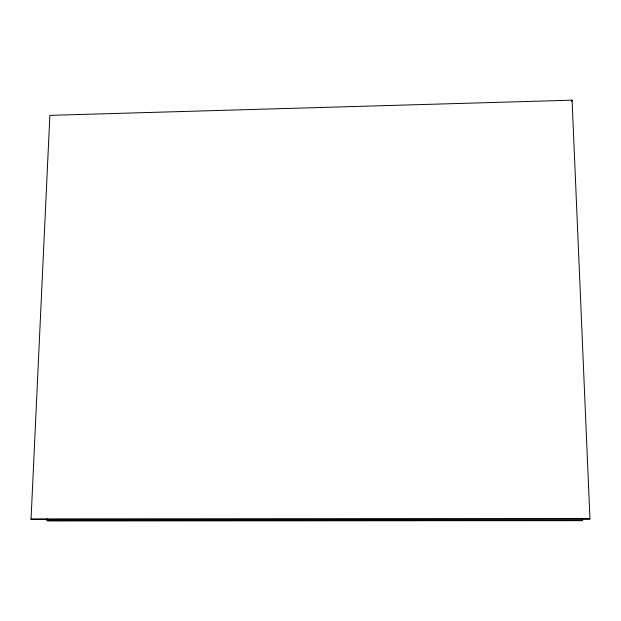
<?xml version="1.0" encoding="UTF-8"?>
<svg xmlns="http://www.w3.org/2000/svg" width="621" height="621" viewBox="0 0 621 621"><rect width="100%" height="100%" fill="white"/><g stroke="black" fill="none" stroke-linecap="round" stroke-linejoin="round"><path stroke-width="0.93" d="M582.226 518.574L582.304 520.507L581.473 520.677L48.826 520.825L47.087 520.662L47.173 518.729M31.05 519.179L49.859 115.366L572.081 100.175L589.95 518.962L31.05 519.179L589.95 518.962M571.568 101.634L572.081 100.175M47.087 520.662L582.304 520.507"/></g></svg>
